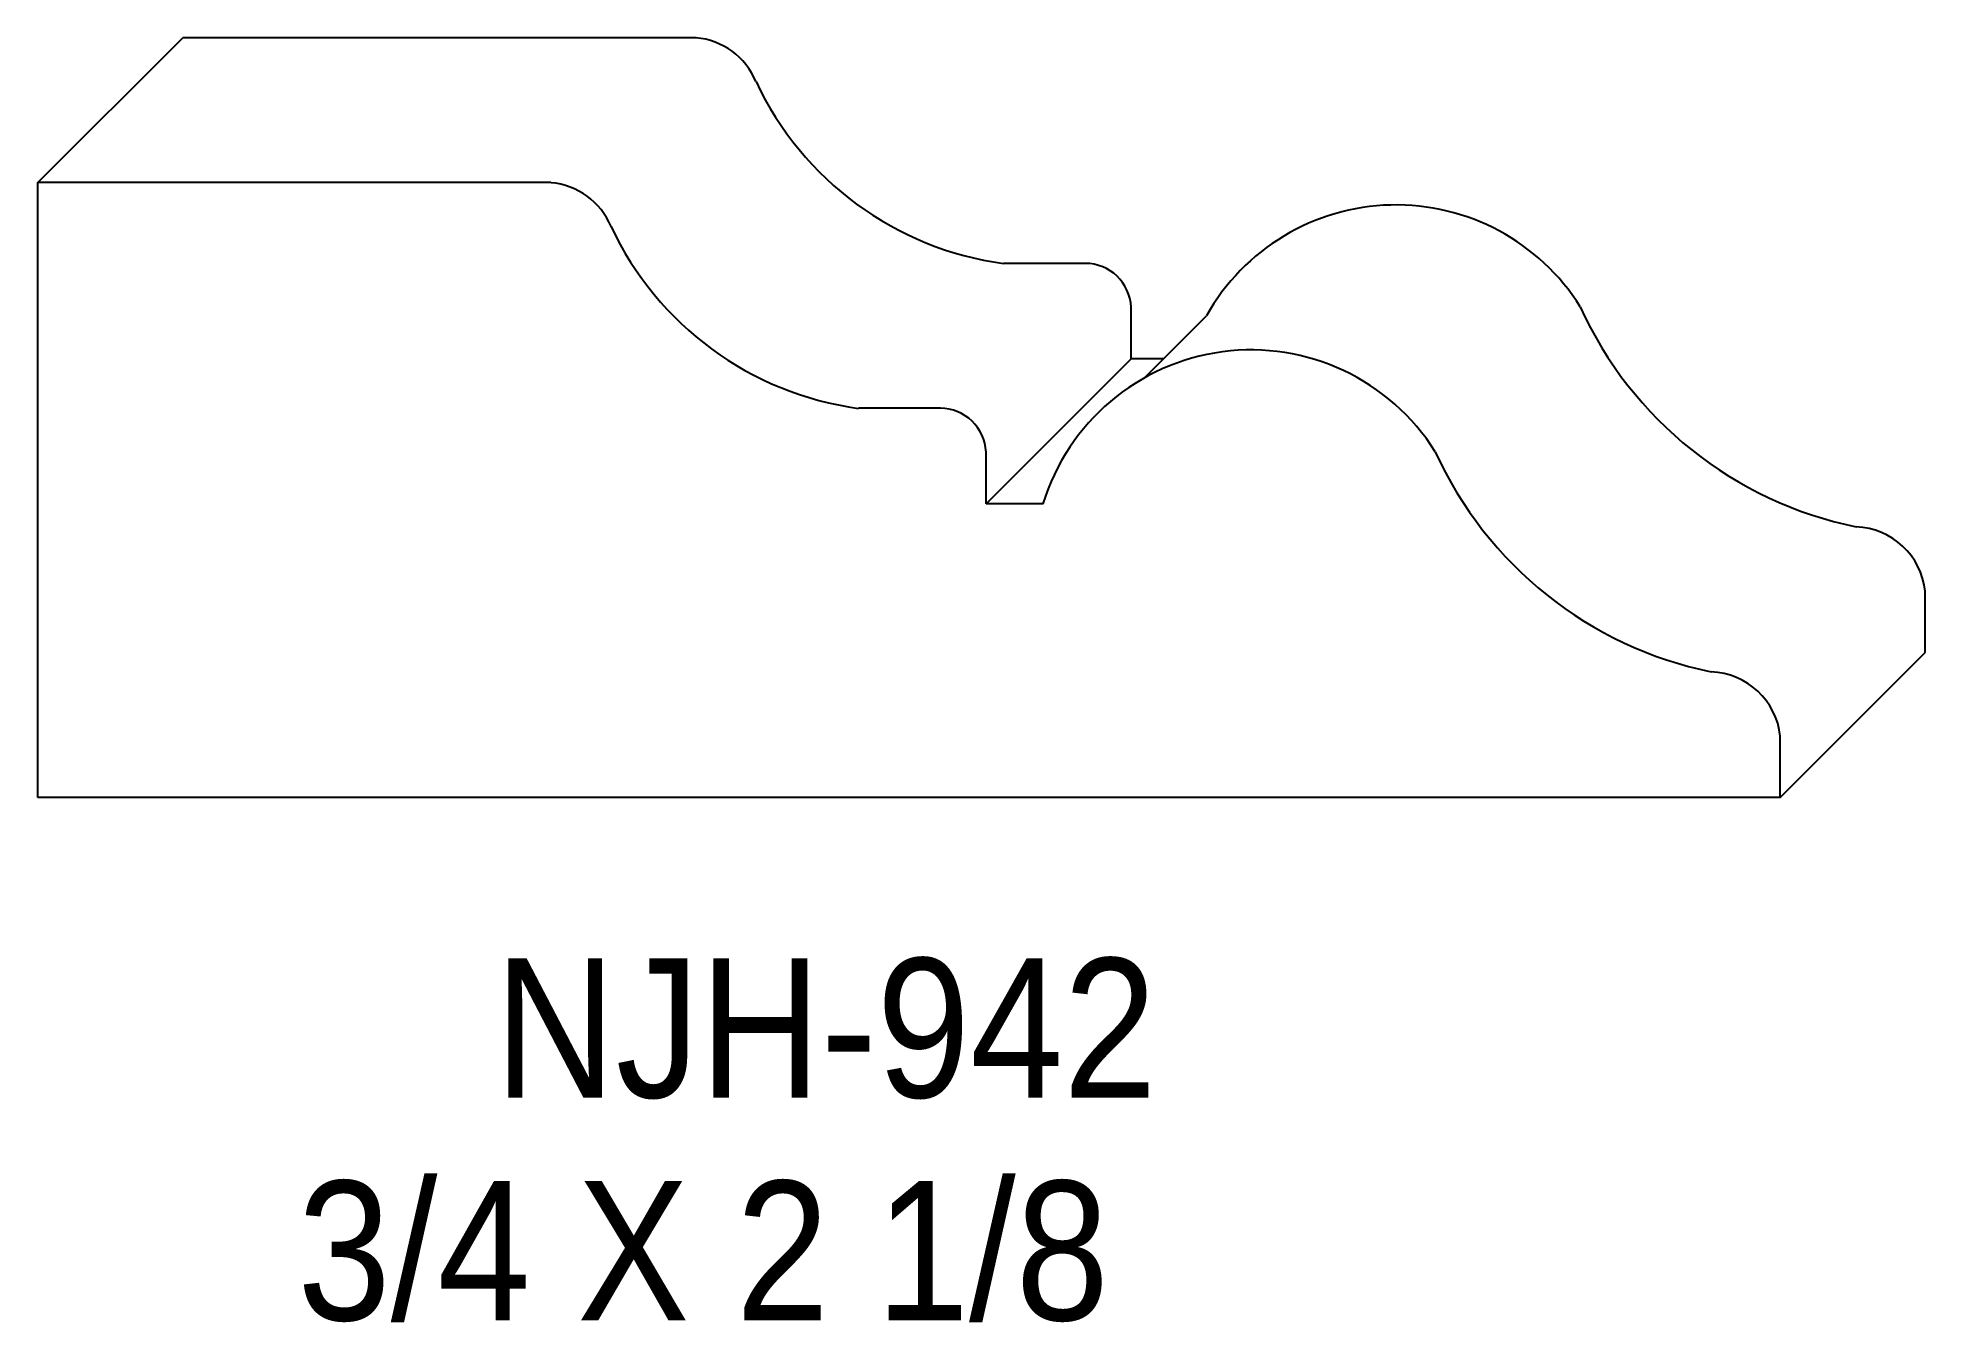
# Model space of a CAD drawing. Extents: x 76.1 to 78.4, y 156.39 to 157.96.
import ezdxf

# ---------------------------------------------------------------- set-up
doc = ezdxf.new("R2010")
doc.units = 0
doc.header["$LTSCALE"] = 5
doc.layers.add('PROFILE', color=7, linetype='CONTINUOUS')
doc.styles.add('TXT', font='TXT', dxfattribs={"height": 3.5})

msp = doc.modelspace()

# ---------------------------------------------------------------- linework, layer by layer
at = {"layer": 'PROFILE', "color": 1, "linetype": 'CONTINUOUS'}
for p, q in [((76.0983, 157.7789), (76.275, 157.9556)), ((76.9008, 157.9556), (76.275, 157.9556)), ((76.724, 157.7789), (76.0983, 157.7789)), ((76.0983, 157.0291), (76.0983, 157.7789)), ((77.3755, 157.6804), (77.2758, 157.6804)), ((77.4312, 157.564), (77.4312, 157.627)), ((77.4475, 157.5408), (77.5231, 157.6164)), ((77.2545, 157.3873), (77.4312, 157.564)), ((77.4707, 157.564), (77.4312, 157.564)), ((77.1987, 157.5037), (77.0991, 157.5037)), ((77.2545, 157.3873), (77.2545, 157.4503)), ((77.3239, 157.3873), (77.2545, 157.3873)), ((78.3995, 157.2058), (78.3995, 157.2805)), ((78.2227, 157.0291), (78.3995, 157.2058)), ((78.2227, 157.0291), (78.2227, 157.1038)), ((78.2227, 157.0291), (76.0983, 157.0291))]:
    msp.add_line(p, q, dxfattribs=at)
for centre, major_axis, start_param, end_param in [((76.8928, 157.8679), (0, 0.0881), -1.170286, -0.09044), ((77.3285, 158.0683), (0, 0.3915), -4.274246, -3.276451), ((76.7161, 157.6911), (0.0881, 0), 0.400511, 1.480357), ((77.7543, 157.4864), (0.2653, 0), 0.560972, 2.629131), ((77.1517, 157.8916), (0, 0.3915), -4.274246, -3.276451), ((77.3755, 157.6246), (0.0558, 0), 0.043015, 1.570796), ((78.4104, 157.8235), (0, 0.474), -4.286065, -3.343958), ((77.5775, 157.3096), (0.2653, 0), 0.560972, 2.844401), ((77.1987, 157.4479), (0, 0.0558), -1.527781, 0), ((78.2337, 157.6467), (0, 0.474), -4.286065, -3.343958), ((78.3116, 157.2709), (0, 0.0884), -1.461258, -0.040013), ((78.1349, 157.0941), (0, 0.0884), -1.461258, -0.040013)]:
    msp.add_ellipse(centre, major_axis=major_axis, ratio=1, start_param=start_param, end_param=end_param, dxfattribs=at)

# ---------------------------------------------------------------- texts
at = {"layer": 'PROFILE', "color": 1, "linetype": 'CONTINUOUS', "style": 'TXT', "width": 0.9}
for s, height, p in [('NJH-942', 0.16996, (76.6553, 156.6632)), ('3/4 X 2 1/8', 0.169956, (76.4149, 156.3916))]:
    msp.add_text(s, height=height, dxfattribs=at).set_placement(p)

doc.saveas('drawing.dxf')
